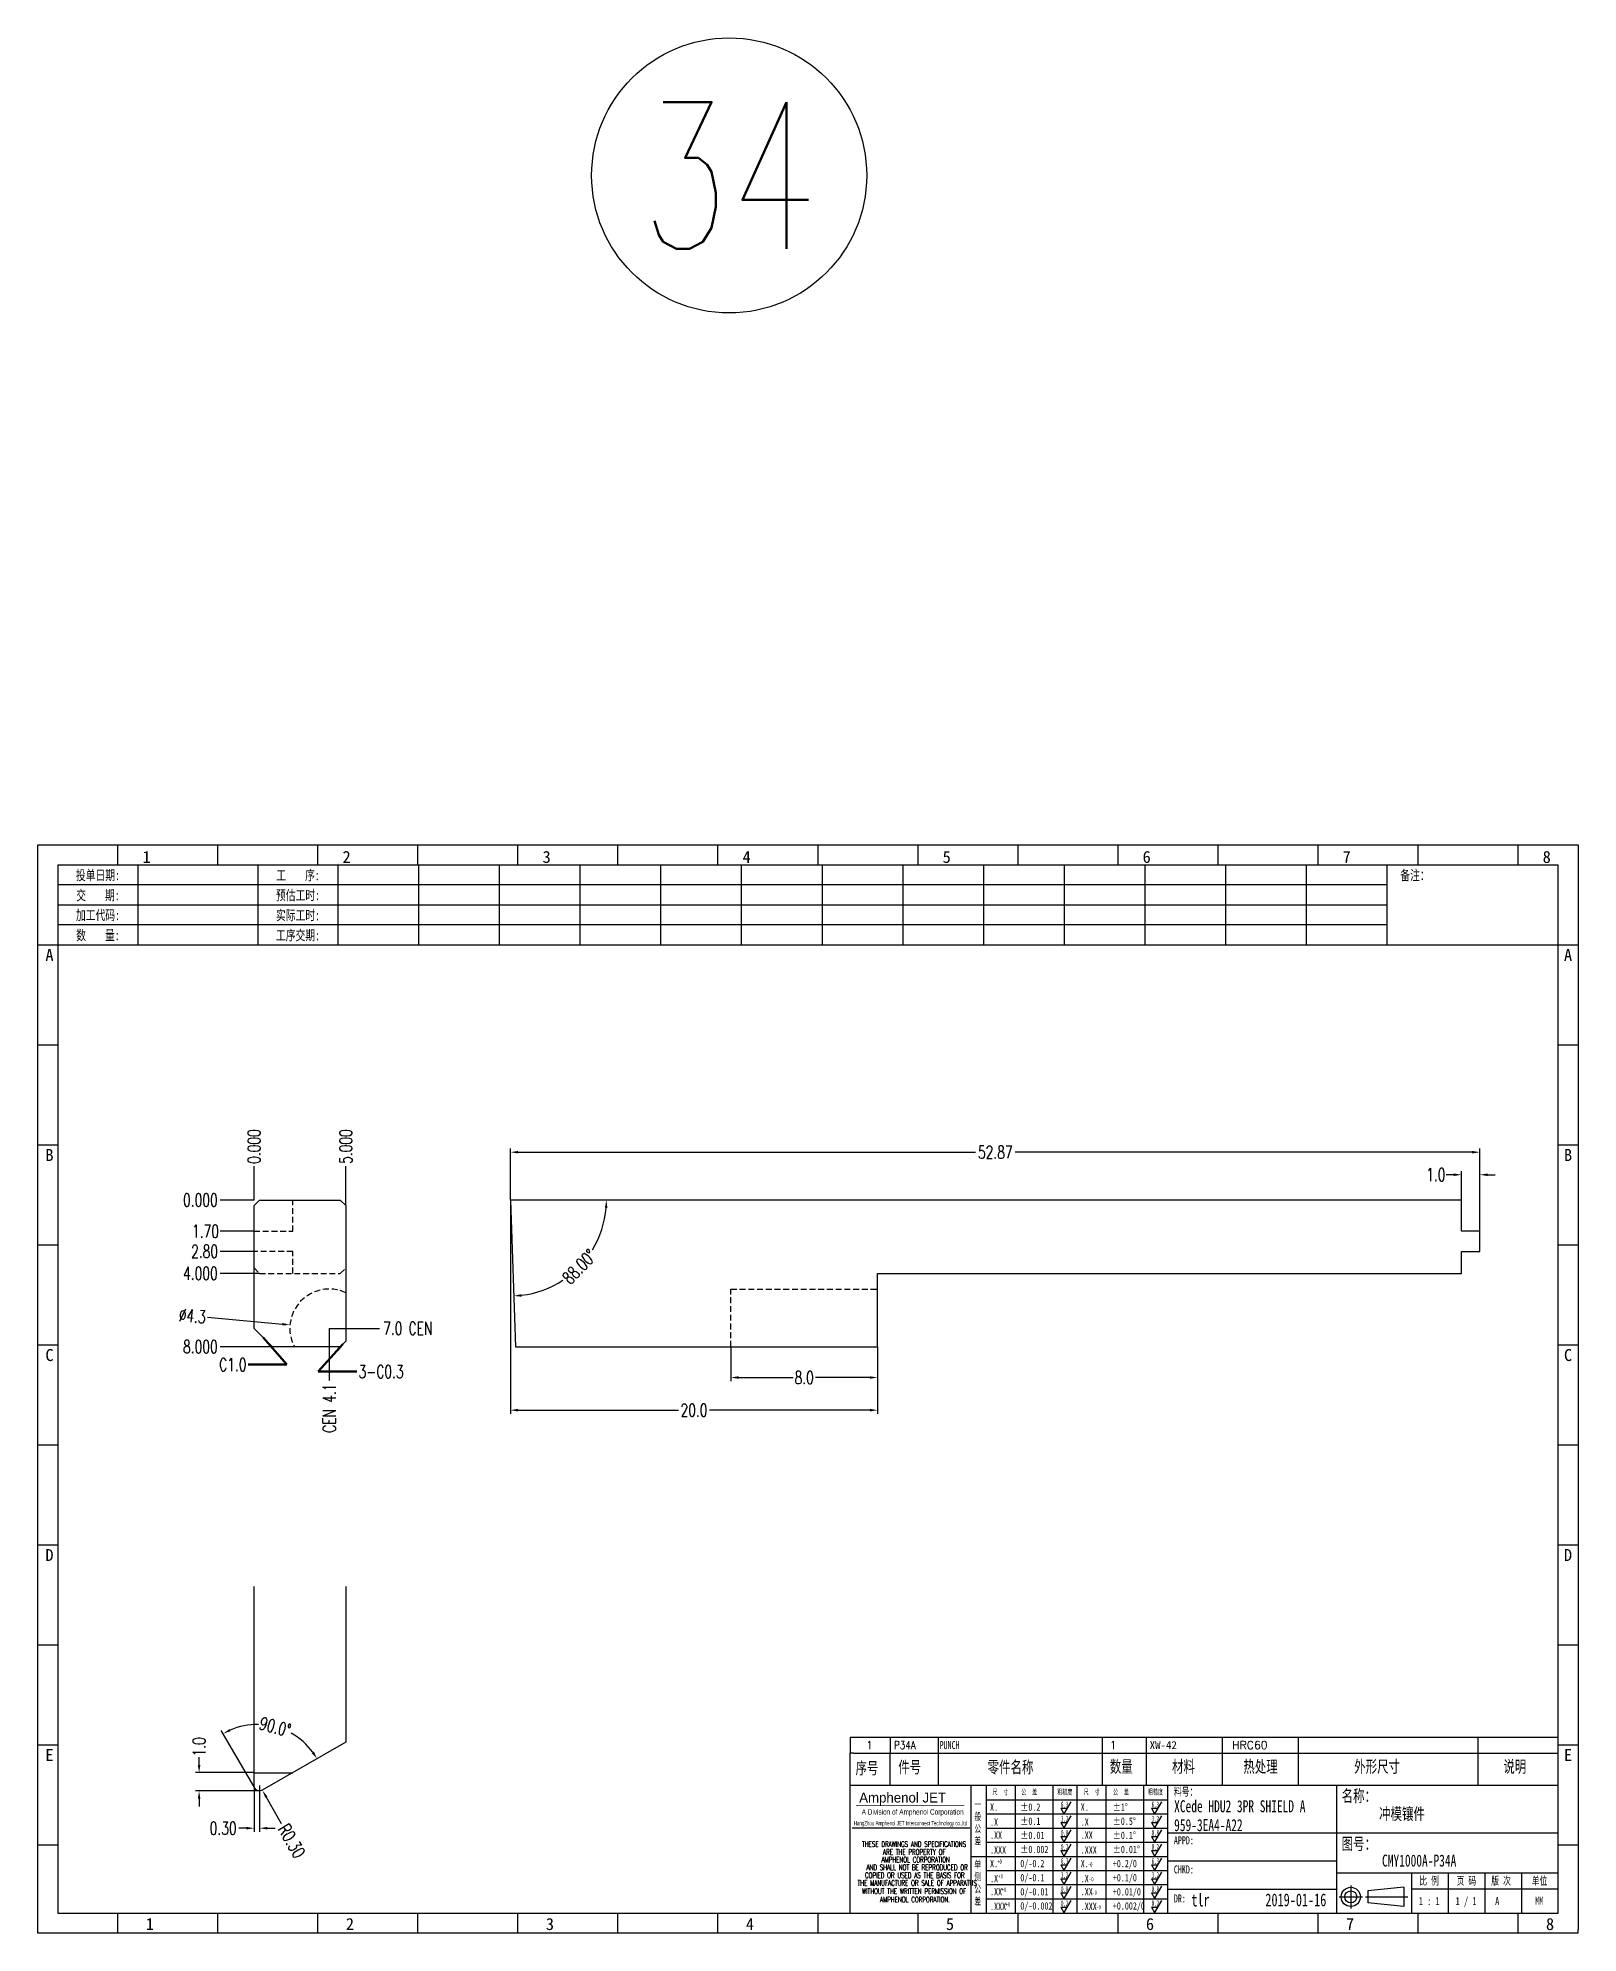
# Model space of a CAD drawing. Header units: millimetres. Extents: x -2852 to 5627, y -2271 to 1849.
# Drawn here: x -1090.8 to -1006.8, y 110.5 to 213.8 of the extents above; entities that cross this region are included whole.
import ezdxf
from ezdxf.enums import TextEntityAlignment as Align

# ---------------------------------------------------------------- set-up
doc = ezdxf.new("R2010")
doc.units = ezdxf.units.MM
doc.header["$PDSIZE"] = 3
doc.linetypes.add('DASHED2', pattern=[9.525, 6.35, -3.175])
for name, color, linetype in [('1', 7, 'Continuous'), ('11', 4, 'DASHED2'), ('41', 1, 'Continuous'), ('66', 1, 'Continuous')]:
    doc.layers.add(name, color=color, linetype=linetype)
doc.styles.add('CH', font='仿宋_GB2312_0.ttf')
doc.styles.add('jet01', font='simplex.shx', dxfattribs={"width": 0.7, "bigfont": 'hztxt.shx'})
doc.styles.add('jet02', font='simplex.shx', dxfattribs={"width": 0.7})
doc.styles.add('SIMPLEX', font='SIMPLEX')
doc.styles.get("Standard").update_dxf_attribs({"font": '仿宋_GB2312_0.ttf', "width": 0.7})
doc.styles.add('TEXTSTYLE_1', font='TRIUMB.TTF')
doc.styles.add('TEXTSTYLE_2', font='TRIUM.TTF')
doc.styles.add('tk', font='', dxfattribs={"width": 0.7})
doc.styles.add('tk 2', font='仿宋_GB2312_0.ttf', dxfattribs={"width": 0.65})
doc.styles.add('tk 4', font='simplex.shx', dxfattribs={"width": 0.65, "bigfont": 'bigfont.shx'})
doc.styles.get('tk').set_extended_font_data('NSimSun')
doc.dimstyles.new('jet02', dxfattribs={"dimtxt": 3.5, "dimasz": 2.1, "dimexe": 1, "dimexo": 0, "dimgap": 0.5, "dimtad": 0, "dimtoh": 1, "dimdec": 3, "dimzin": 9, "dimdsep": 46, "dimtxsty": 'jet02', "dimcen": 0, "dimclrt": 256, "dimazin": 2, "dimtfac": 1, "dimtdec": 3, "dimtofl": 0, "dimtmove": 0, "dimatfit": 1, "dimfxl": 0, "dimarcsym": 0})

# ---------------------------------------------------------------- blocks, each defined once
blk = doc.blocks.new('A3-N')
at = {"layer": '1', "color": 1}
for p, q in [((0, 0), (0, 296.73)), ((0, 296.73), (420, 296.73)), ((21.82, 291.27), (21.82, 296.73)), ((49.09, 291.27), (49.09, 296.73)), ((76.36, 291.27), (76.36, 296.73)), ((103.64, 291.27), (103.64, 296.73)), ((103.64, 291.27), (103.64, 296.73)), ((103.64, 291.27), (103.64, 296.73)), ((130.91, 291.27), (130.91, 296.73)), ((158.18, 291.27), (158.18, 296.73)), ((185.45, 291.27), (185.45, 296.73)), ((212.73, 291.27), (212.73, 296.73)), ((240, 291.27), (240, 296.73)), ((267.27, 291.27), (267.27, 296.73)), ((294.55, 291.27), (294.55, 296.73)), ((321.82, 291.27), (321.82, 296.73)), ((349.09, 291.27), (349.09, 296.73)), ((376.36, 291.27), (376.36, 296.73)), ((403.64, 291.27), (403.64, 296.73)), ((420, 296.73), (420, 1)), ((5.45, 269.45), (0, 269.45)), ((420, 269.45), (414.55, 269.45)), ((5.45, 242.18), (0, 242.18)), ((420, 242.18), (414.55, 242.18)), ((5.45, 214.91), (0, 214.91)), ((420, 214.91), (414.55, 214.91)), ((5.45, 187.64), (0, 187.64)), ((420, 187.64), (414.55, 187.64)), ((5.45, 160.36), (0, 160.36)), ((420, 160.36), (414.55, 160.36)), ((5.45, 133.09), (0, 133.09)), ((420, 133.09), (414.55, 133.09)), ((5.45, 105.82), (0, 105.82)), ((420, 105.82), (414.55, 105.82)), ((5.45, 78.55), (0, 78.55)), ((420, 78.55), (414.55, 78.55)), ((5.45, 51.27), (0, 51.27)), ((222.45, 49.09), (221.45, 49.09)), ((221.45, 49.09), (221.45, 40.36)), ((222.45, 49.09), (414.55, 49.09)), ((232.36, 49.09), (232.36, 40.36)), ((245.45, 49.09), (245.45, 40.36)), ((290.18, 49.09), (290.18, 40.36)), ((302.18, 49.09), (302.18, 40.36)), ((322.91, 49.09), (322.91, 40.36)), ((343.64, 49.09), (343.64, 40.36)), ((392.73, 40.36), (392.73, 49.09)), ((420, 51.27), (414.55, 51.27)), ((258.55, 40.36), (258.55, 5.44)), ((266.45, 40.36), (266.45, 5.44)), ((276.78, 40.36), (276.78, 5.45)), ((291.18, 40.36), (291.18, 5.45)), ((301.51, 40.37), (301.51, 5.46)), ((308.01, 40.36), (308.01, 5.45)), ((354.09, 40.36), (354.09, 5.45)), ((308.01, 32.39), (258.55, 32.39)), ((308.01, 28.54), (258.55, 28.54)), ((414.55, 27.27), (308.01, 27.27)), ((5.45, 24), (0, 24)), ((308.01, 24.69), (258.55, 24.69)), ((420, 24), (414.55, 24)), ((308.01, 16.99), (258.55, 16.99)), ((354.09, 19.63), (308.01, 19.63)), ((414.55, 16.36), (354.09, 16.36)), ((374.55, 16.36), (374.55, 5.45)), ((384.55, 16.36), (384.55, 5.45)), ((394.55, 16.36), (394.55, 5.45)), ((404.55, 16.36), (404.55, 5.45)), ((308.01, 13.14), (258.55, 13.14)), ((308.01, 11.99), (354.09, 11.99)), ((372.51, 12.49), (362.69, 11.5)), ((362.69, 11.5), (362.69, 8.23)), ((372.51, 12.49), (372.51, 7.25)), ((414.55, 12), (374.55, 12)), ((21.82, 0), (21.82, 5.45)), ((49.09, 0), (49.09, 5.45)), ((76.36, 0), (76.36, 5.45)), ((103.64, 0), (103.64, 5.45)), ((130.91, 0), (130.91, 5.45)), ((158.18, 0), (158.18, 5.45)), ((185.45, 0), (185.45, 5.45)), ((212.73, 0), (212.73, 5.45)), ((240, 0), (240, 5.45)), ((308.01, 9.29), (258.55, 9.29)), ((267.27, 0), (267.27, 5.45)), ((294.55, 0), (294.55, 5.45)), ((321.82, 0), (321.82, 5.45)), ((349.09, 0), (349.09, 5.45)), ((372.51, 7.25), (362.69, 8.23)), ((376.36, 0), (376.36, 5.45)), ((403.64, 0), (403.64, 5.45)), ((1, 0), (0, 0)), ((420, 0), (1, 0)), ((420, 0), (420, 1))]:
    blk.add_line(p, q, dxfattribs=at)
at = {"layer": '1'}
for p, q in [((414.55, 278.18), (414.55, 284.73)), ((221.45, 40.36), (221.45, 5.45)), ((221.45, 40.36), (414.55, 40.36)), ((221.45, 40.36), (414.55, 40.36)), ((254.41, 40.36), (254.41, 5.45)), ((308.01, 36.24), (258.55, 36.24)), ((283.28, 40.36), (283.28, 5.45)), ((222.08, 28.67), (254.12, 28.67)), ((308.01, 20.84), (254.41, 20.84))]:
    blk.add_line(p, q, dxfattribs=at)
at = {"layer": '1', "color": 1, "ltscale": 0.05}
for p, q in [((278.93, 34.04), (279.79, 32.56)), ((278.93, 34.04), (280.65, 34.04)), ((281.68, 35.84), (279.79, 32.56)), ((281.68, 31.99), (279.79, 28.71)), ((303.66, 34.05), (304.52, 32.56)), ((303.66, 34.05), (305.38, 34.05)), ((306.41, 35.84), (304.52, 32.56)), ((306.41, 31.99), (304.52, 28.71)), ((278.93, 30.19), (279.79, 28.71)), ((278.93, 30.19), (280.65, 30.19)), ((278.93, 26.34), (279.79, 24.86)), ((278.93, 26.34), (280.65, 26.34)), ((281.68, 28.14), (279.79, 24.86)), ((303.66, 30.2), (305.38, 30.2)), ((303.66, 30.2), (304.52, 28.71)), ((303.66, 26.35), (304.52, 24.86)), ((303.66, 26.35), (305.38, 26.35)), ((306.41, 28.14), (304.52, 24.86)), ((278.93, 22.49), (280.65, 22.49)), ((278.93, 22.49), (279.79, 21.01)), ((281.68, 24.29), (279.79, 21.01)), ((303.66, 22.5), (305.38, 22.5)), ((303.66, 22.5), (304.52, 21.01)), ((306.41, 24.29), (304.52, 21.01)), ((278.93, 18.66), (279.79, 17.17)), ((278.93, 18.66), (280.65, 18.66)), ((281.68, 20.45), (279.79, 17.17)), ((281.68, 16.6), (279.79, 13.32)), ((303.66, 18.66), (304.52, 17.18)), ((303.66, 18.66), (305.38, 18.66)), ((306.41, 20.46), (304.52, 17.18)), ((306.41, 16.61), (304.52, 13.33)), ((278.93, 14.81), (280.65, 14.81)), ((278.93, 14.81), (279.79, 13.32)), ((278.93, 10.96), (279.79, 9.47)), ((278.93, 10.96), (280.65, 10.96)), ((281.68, 12.75), (279.79, 9.47)), ((303.66, 14.81), (305.38, 14.81)), ((303.66, 14.81), (304.52, 13.33)), ((303.66, 10.96), (304.52, 9.48)), ((303.66, 10.96), (305.38, 10.96)), ((306.41, 12.76), (304.52, 9.48)), ((278.93, 7.11), (279.79, 5.62)), ((278.93, 7.11), (280.65, 7.11)), ((281.68, 8.9), (279.79, 5.62)), ((303.66, 7.11), (305.38, 7.11)), ((303.66, 7.11), (304.52, 5.63)), ((306.41, 8.91), (304.52, 5.63))]:
    blk.add_line(p, q, dxfattribs=at)
at = {"layer": '1', "color": 1, "ltscale": 0.1}
for p, q in [((358.01, 13.02), (358.01, 6.71)), ((354.86, 9.87), (361.17, 9.87)), ((362.03, 9.87), (373.54, 9.87))]:
    blk.add_line(p, q, dxfattribs=at)
at = {"layer": '1'}
blk.add_lwpolyline([(221.45, 5.45), (414.55, 5.45), (414.55, 291.27), (5.45, 291.27), (5.45, 5.45), (414.55, 5.45)], dxfattribs=at)
at = {"layer": '1', "color": 7, "linetype": 'Continuous', "const_width": 0.123}
blk.add_lwpolyline([(223.11, 34.74), (252.6, 34.76)], dxfattribs=at)
at = {"layer": '1', "color": 1}
for radius in [2.62, 1.64]:
    blk.add_circle((358.01, 9.87), radius, dxfattribs=at)
at = {"layer": '41'}
for p, q in [((27.27, 291.27), (27.27, 269.45)), ((60, 291.27), (60, 269.45)), ((81.82, 291.27), (81.82, 269.45)), ((103.82, 291.27), (103.82, 269.45)), ((125.82, 291.27), (125.82, 269.45)), ((147.82, 291.27), (147.82, 269.45)), ((169.82, 291.27), (169.82, 269.45)), ((191.82, 291.27), (191.82, 269.45)), ((213.82, 291.27), (213.82, 269.45)), ((235.82, 291.27), (235.82, 269.45)), ((257.82, 291.27), (257.82, 269.45)), ((279.82, 291.27), (279.82, 269.45)), ((301.82, 291.27), (301.82, 269.45)), ((323.82, 291.27), (323.82, 269.45)), ((345.82, 291.27), (345.82, 269.45)), ((367.82, 291.27), (367.82, 269.45)), ((367.82, 285.82), (5.45, 285.82)), ((367.82, 280.36), (5.45, 280.36)), ((367.82, 274.91), (5.45, 274.91)), ((414.55, 269.45), (5.45, 269.45))]:
    blk.add_line(p, q, dxfattribs=at)
at = {"layer": '1', "color": 1}
for s, p in [('1', (29.64, 295.11)), ('2', (84.18, 295.11)), ('3', (138.73, 295.11)), ('4', (193.27, 295.11)), ('5', (247.82, 295.11)), ('6', (302.36, 295.11)), ('7', (356.91, 295.11)), ('8', (411.45, 295.11)), ('1', (30.53, 4.11)), ('2', (85.08, 4.11)), ('3', (139.62, 4.11)), ('4', (194.17, 4.11)), ('5', (248.72, 4.11)), ('6', (303.26, 4.11)), ('7', (357.81, 4.11)), ('8', (412.35, 4.11))]:
    blk.add_text(s, height=3.27, dxfattribs=at).set_placement(p, align=Align.TOP_CENTER)
at = {"layer": '1', "style": 'tk', "width": 0.7}
for s, p in [('投单日期:', (16.36, 288.55)), ('工    序:', (70.91, 288.55)), ('备注：', (375.51, 288.55)), ('交    期:', (16.36, 283.09)), ('预估工时:', (70.91, 283.09)), ('加工代码:', (16.36, 277.64)), ('实际工时:', (70.91, 277.64)), ('工序交期:', (70.91, 272.18)), ('数    量:', (16.36, 272.18))]:
    blk.add_text(s, height=2.727, dxfattribs=at).set_placement(p, align=Align.MIDDLE)
at = {"layer": '1', "color": 1}
for s, p in [('A', (2.04, 268.36)), ('B', (2.04, 213.82)), ('C', (2.04, 159.27)), ('D', (2.04, 104.73)), ('E', (2.04, 50.18))]:
    blk.add_text(s, height=3.27, dxfattribs=at).set_placement(p, align=Align.TOP_LEFT)
for s, p in [('A', (418.37, 268.36)), ('B', (418.37, 213.82)), ('C', (418.37, 159.27)), ('D', (418.37, 104.73)), ('E', (418.37, 50.18))]:
    blk.add_text(s, height=3.27, dxfattribs=at).set_placement(p, align=Align.TOP_RIGHT)
at = {"layer": '1', "color": 1, "style": 'tk 2', "width": 0.7}
for s, height, p in [('序号', 3.273, (222.96, 43.34)), ('件号', 3.273, (234.62, 43.61)), ('零件名称', 3.273, (258.97, 43.61)), ('数量', 3.273, (292.3, 43.78)), ('材料', 3.273, (309.27, 43.78)), ('热处理', 3.273, (328.71, 43.78)), ('外形尺寸', 3.273, (358.94, 43.78)), ('说明', 3.273, (399.61, 43.78)), ('料号：', 2.182, (309.77, 37.46)), ('名称：', 3.273, (355.52, 35.79)), ('图号：', 3.273, (355.52, 22.7)), ('比 例', 2.182, (376.69, 13.18)), ('页 码', 2.182, (386.85, 13.18)), ('版 次', 2.182, (396.31, 13.18)), ('单位', 2.182, (407.35, 13.18))]:
    blk.add_text(s, height=height, dxfattribs=at).set_placement(p)
at = {"layer": '1', "color": 7, "linetype": 'Continuous', "style": 'TEXTSTYLE_1'}
blk.add_text('Amphenol JET', height=2.7, dxfattribs=at).set_placement((223.96, 35.61))
at = {"layer": '1', "color": 7, "linetype": 'Continuous'}
for s, height, style, width, p in [('A Division of Amphenol Corporation', 1.5, 'TEXTSTYLE_2', 0.7, (224.64, 32.29)), ('HangZhou Amphenol JET Interconnect Technology co.,ltd ', 1.2, 'TEXTSTYLE_2', 0.6, (222.47, 29.36)), ('THESE DRAWINGS AND SPECIFICATIONS', 1.5, 'tk 4', 0.6, (224.73, 23.52)), ('AMPHENOL CORPORATION', 1.5, 'tk 4', 0.6, (230.04, 19.27)), ('ARE THE PROPERTY OF', 1.5, 'tk 4', 0.6, (230.45, 21.35)), ('COPIED OR USED AS THE BASIS FOR', 1.5, 'tk 4', 0.6, (225.54, 15.02)), ('AND SHALL NOT BE REPRODUCED OR', 1.5, 'tk 4', 0.6, (225.95, 17.17)), ('THE MANUFACTURE OR SALE OF APPARATUS', 1.5, 'tk 4', 0.6, (223.5, 12.92)), ('WITHOUT THE WRITTEN PERMISSION OF', 1.5, 'tk 4', 0.6, (224.73, 10.67)), ('AMPHENOL CORPORATION.', 1.5, 'tk 4', 0.6, (229.63, 8.4))]:
    blk.add_text(s, height=height, dxfattribs=dict(at, style=style, width=width)).set_placement(p)
at = {"layer": '1', "color": 1, "style": 'tk 2', "width": 0.7}
for s, p in [('X.', (259.64, 34.37)), ('.X', (259.64, 30.28)), ('%%P0.2', (267.9, 34.37)), ('%%P0.1', (267.9, 30.52)), ('X.', (284.37, 34.37)), ('.X', (284.37, 30.28)), ('%%P1%%D', (293.12, 34.37)), ('%%P0.5%%D', (293.12, 30.52)), ('.XX', (259.64, 26.71)), ('%%P0.01', (267.9, 26.67)), ('.XX', (284.37, 26.71)), ('%%P0.1%%D', (293.12, 26.67)), ('.XXX', (259.64, 22.68)), ('%%P0.002', (267.9, 22.82)), ('.XXX', (284.37, 22.68)), ('%%P0.01%%D', (293.12, 22.82)), ('X.', (259.64, 18.97)), ('.X', (259.64, 14.88)), ('0/-0.2', (267.9, 18.97)), ('0/-0.1', (267.9, 15.12)), ('X.', (284.37, 18.97)), ('.X', (284.37, 14.88)), ('+0.2/0', (293.12, 18.97)), ('+0.1/0', (293.12, 15.12)), ('.XX', (259.64, 11.31)), ('0/-0.01', (267.9, 11.27)), ('.XX', (284.37, 11.31)), ('+0.01/0', (293.12, 11.27)), ('.XXX', (259.64, 7.28)), ('0/-0.002', (267.9, 7.42)), ('.XXX', (284.37, 7.28)), ('+0.002/0', (293.12, 7.42))]:
    blk.add_text(s, height=2, dxfattribs=at).set_placement(p, align=Align.MIDDLE_LEFT)
at = {"layer": '1', "color": 1, "ltscale": 0.05, "style": 'tk 2', "width": 0.5}
for s, p in [('3.2', (279.01, 30.41)), ('6.3', (279.01, 34.26)), ('3.2', (303.74, 30.42)), ('6.3', (303.74, 34.27)), ('0.8', (279.01, 26.56)), ('0.8', (303.74, 26.57)), ('0.2', (279.01, 22.71)), ('0.2', (303.74, 22.72)), ('3.2', (279.01, 15.02)), ('6.3', (279.01, 18.87)), ('3.2', (303.74, 15.03)), ('6.3', (303.74, 18.88)), ('0.8', (279.01, 11.17)), ('0.8', (303.74, 11.18)), ('0.2', (279.01, 7.32)), ('0.2', (303.74, 7.33))]:
    blk.add_text(s, height=1.6, dxfattribs=at).set_placement(p)
at = {"layer": '1', "style": 'tk 2', "width": 0.7}
for s, p in [('APPD:', (309.77, 24.21)), ('CHKD:', (309.77, 16.27)), ('DR:', (309.77, 8.35))]:
    blk.add_text(s, height=2.182, dxfattribs=at).set_placement(p)
at = {"layer": '1', "color": 7, "style": 'tk 2', "width": 0.7}
blk.add_text('MM', height=2.182, dxfattribs=at).set_placement((408.31, 7.75))
at = {"layer": '1', "color": 1, "ltscale": 0.05, "char_height": 1.5, "width": 6.3627, "attachment_point": 1, "style": 'tk 2'}
for s, insert in [('尺  寸', (260.31, 39.25)), ('公  差', (268.17, 39.25)), ('粗糙度', (277.98, 39.25)), ('尺  寸', (285.2, 39.25)), ('公  差', (293.18, 39.25)), ('粗糙度', (302.71, 39.26))]:
    blk.add_mtext(s, dxfattribs=dict(at, insert=insert))
at = {"layer": '1', "ltscale": 0.05, "char_height": 2, "width": 2.5195, "attachment_point": 1, "style": 'tk 2'}
for s, insert in [('一般公差', (255.39, 36.11)), ('单侧公差', (255.39, 19.71))]:
    blk.add_mtext(s, dxfattribs=dict(at, insert=insert))
at = {"layer": '1', "color": 1, "ltscale": 0.05, "char_height": 1.2, "width": 5.1396, "attachment_point": 1, "line_spacing_factor": 0.8, "style": 'tk 2'}
for s, insert in [('+0', (261.58, 20.13)), ('+0', (261.88, 16.09)), ('-0', (286.31, 19.33)), ('+0', (262.79, 12.45)), ('-0', (286.61, 15.29)), ('-0', (287.51, 11.65)), ('+0', (263.87, 8.44)), ('-0', (288.59, 7.64))]:
    blk.add_mtext(s, dxfattribs=dict(at, insert=insert))
at = {"layer": '1', "style": 'tk 2', "width": 0.7}
for tag, p in [('PATR-NO1', (309.84, 32.96)), ('PATR-NO2', (309.84, 27.81)), ('TITLE', (365.74, 30.9)), ('DWG-NO:', (366.54, 18.14))]:
    blk.add_attdef(tag, p, '', height=3.27, dxfattribs=at)
at = {"layer": '1', "color": 1, "style": 'tk 2', "width": 0.7}
for tag, p in [('DRAW', (314.55, 7.27)), ('DATE', (334.72, 7.32))]:
    blk.add_attdef(tag, p, '', height=3.49, dxfattribs=at)
at = {"layer": '1', "style": 'tk 2', "width": 0.7}
for tag, p in [('SCALE', (376.55, 8.73)), ('SHEET', (386.6, 8.72)), ('REV', (397.38, 8.73))]:
    blk.add_attdef(tag, text='', height=2.18, dxfattribs=at).set_placement(p, align=Align.MIDDLE_LEFT)
blk = doc.blocks.new('FB3')
at = {"layer": '1', "color": 1}
for p, q in [((0, 4.36), (193.09, 4.36)), ((0, 4.36), (0, 0)), ((10.91, 4.36), (10.91, 0)), ((24, 4.36), (24, 0)), ((68.73, 4.36), (68.73, 0)), ((80.73, 4.36), (80.73, 0)), ((101.45, 4.36), (101.45, 0)), ((122.18, 4.36), (122.18, 0)), ((171.27, 0), (171.27, 4.36))]:
    blk.add_line(p, q, dxfattribs=at)
at = {"layer": '1'}
for tag, style, p in [('ITEM', 'SIMPLEX', (4.36, 2.18)), ('PARTNO', 'SIMPLEX', (12, 2.18)), ('QTY', 'SIMPLEX', (74.18, 2.18)), ('MATL', 'CH', (81.72, 2.18)), ('FINISH', 'SIMPLEX', (104.17, 2.18)), ('SPEC', 'SIMPLEX', (130.91, 2.18)), ('REMARK', 'SIMPLEX', (174.06, 2.18))]:
    blk.add_attdef(tag, text='', height=2.18, dxfattribs=dict(at, style=style)).set_placement(p, align=Align.MIDDLE_LEFT)
at = {"layer": '1', "style": 'tk', "width": 0.7}
blk.add_attdef('DIE', text='', height=2.18, dxfattribs=at).set_placement((24.43, 2.18), align=Align.MIDDLE_LEFT)
blk = doc.blocks.new('*D2064')
at = {"layer": '41', "ltscale": 0.05}
blk.add_line((-163.84, -2301.98), (-165.69, -2301.98), dxfattribs=at)
at = {"layer": 'Defpoints', "color": 0, "ltscale": 0.05}
for p in [(-165.69, -2301.98), (-163.84, -2301.98), (-163.84, -2301.98)]:
    blk.add_point(p, dxfattribs=at)
at = {"layer": '41', "ltscale": 0.05, "insert": (-166.77, -2301.98), "char_height": 0.7, "attachment_point": 5, "style": 'jet02'}
blk.add_mtext('0.000', dxfattribs=at)
blk = doc.blocks.new('*D2065')
at = {"layer": '41', "ltscale": 0.05}
blk.add_line((-162.84, -2309.98), (-165.69, -2309.98), dxfattribs=at)
at = {"layer": 'Defpoints', "color": 0, "ltscale": 0.05}
for p in [(-163.84, -2301.98), (-165.69, -2309.98), (-162.84, -2309.98)]:
    blk.add_point(p, dxfattribs=at)
at = {"layer": '41', "ltscale": 0.05, "insert": (-166.77, -2309.98), "char_height": 0.7, "attachment_point": 5, "style": 'jet02'}
blk.add_mtext('8.000', dxfattribs=at)
blk = doc.blocks.new('*D2066')
at = {"layer": '41', "ltscale": 0.05}
blk.add_line((-163.54, -2305.98), (-165.69, -2305.98), dxfattribs=at)
at = {"layer": 'Defpoints', "color": 0, "ltscale": 0.05}
for p in [(-163.84, -2301.98), (-165.69, -2305.98), (-163.54, -2305.98)]:
    blk.add_point(p, dxfattribs=at)
at = {"layer": '41', "ltscale": 0.05, "insert": (-166.77, -2305.98), "char_height": 0.7, "attachment_point": 5, "style": 'jet02'}
blk.add_mtext('4.000', dxfattribs=at)
blk = doc.blocks.new('*D2067')
at = {"layer": '41', "ltscale": 0.05}
blk.add_line((-163.84, -2304.78), (-165.69, -2304.78), dxfattribs=at)
at = {"layer": 'Defpoints', "color": 0, "ltscale": 0.05}
for p in [(-163.84, -2301.98), (-165.69, -2304.78), (-163.84, -2304.78)]:
    blk.add_point(p, dxfattribs=at)
at = {"layer": '41', "ltscale": 0.05, "insert": (-166.54, -2304.78), "char_height": 0.7, "attachment_point": 5, "style": 'jet02'}
blk.add_mtext('2.80', dxfattribs=at)
blk = doc.blocks.new('*D2068')
at = {"layer": '41', "ltscale": 0.05}
blk.add_line((-163.84, -2303.68), (-165.69, -2303.68), dxfattribs=at)
at = {"layer": 'Defpoints', "color": 0, "ltscale": 0.05}
for p in [(-163.84, -2301.98), (-165.69, -2303.68), (-163.84, -2303.68)]:
    blk.add_point(p, dxfattribs=at)
at = {"layer": '41', "ltscale": 0.05, "insert": (-166.49, -2303.68), "char_height": 0.7, "attachment_point": 5, "style": 'jet02'}
blk.add_mtext('1.70', dxfattribs=at)
blk = doc.blocks.new('*D2069')
at = {"layer": '41', "ltscale": 0.05}
blk.add_line((-159.74, -2308.98), (-157, -2308.98), dxfattribs=at)
at = {"layer": 'Defpoints', "color": 0, "ltscale": 0.05}
for p in [(-163.84, -2301.98), (-159.74, -2308.98), (-157, -2308.98)]:
    blk.add_point(p, dxfattribs=at)
at = {"layer": '41', "ltscale": 0.05, "insert": (-155.46, -2308.98), "char_height": 0.7, "attachment_point": 5, "style": 'jet02'}
blk.add_mtext('7.0{\\C1; CEN }', dxfattribs=at)
blk = doc.blocks.new('*D2070')
at = {"layer": '41', "ltscale": 0.05}
blk.add_line((-163.84, -2301.98), (-163.84, -2300.14), dxfattribs=at)
at = {"layer": 'Defpoints', "color": 0, "ltscale": 0.05}
for p in [(-163.84, -2300.14), (-163.84, -2301.98), (-163.84, -2301.98)]:
    blk.add_point(p, dxfattribs=at)
at = {"layer": '41', "ltscale": 0.05, "insert": (-163.84, -2299.06), "char_height": 0.7, "attachment_point": 5, "rotation": 90, "style": 'jet02'}
blk.add_mtext('0.000', dxfattribs=at)
blk = doc.blocks.new('*D2071')
at = {"layer": '41', "ltscale": 0.05}
blk.add_line((-158.84, -2302.28), (-158.84, -2300.14), dxfattribs=at)
at = {"layer": 'Defpoints', "color": 0, "ltscale": 0.05}
for p in [(-158.84, -2300.14), (-163.84, -2301.98), (-158.84, -2302.28)]:
    blk.add_point(p, dxfattribs=at)
at = {"layer": '41', "ltscale": 0.05, "insert": (-158.84, -2299.06), "char_height": 0.7, "attachment_point": 5, "rotation": 90, "style": 'jet02'}
blk.add_mtext('5.000', dxfattribs=at)
blk = doc.blocks.new('*D2072')
at = {"layer": '41', "ltscale": 0.05}
blk.add_line((-159.74, -2308.98), (-159.74, -2311.83), dxfattribs=at)
at = {"layer": 'Defpoints', "color": 0, "ltscale": 0.05}
for p in [(-163.84, -2301.98), (-159.74, -2308.98), (-159.74, -2311.83)]:
    blk.add_point(p, dxfattribs=at)
at = {"layer": '41', "ltscale": 0.05, "insert": (-159.74, -2313.5), "char_height": 0.7, "attachment_point": 5, "rotation": 90, "style": 'jet02'}
blk.add_mtext('{\\C1; CEN }4.1', dxfattribs=at)
blk = doc.blocks.new('*D2073')
at = {"layer": '41', "ltscale": 0.05}
blk.add_line((-166.38, -2308.37), (-162.3, -2308.75), dxfattribs=at)
blk.add_solid([(-162.3, -2308.68), (-162.31, -2308.82), (-161.89, -2308.79)], dxfattribs=at)
at = {"layer": 'Defpoints', "color": 0, "ltscale": 0.05}
for p in [(-161.89, -2308.79), (-157.6, -2309.18)]:
    blk.add_point(p, dxfattribs=at)
at = {"layer": '41', "ltscale": 0.05, "insert": (-167.21, -2308.3), "char_height": 0.7, "attachment_point": 5, "rotation": 354.7515, "style": 'jet02'}
blk.add_mtext('∅4.3', dxfattribs=at)
blk = doc.blocks.new('*D2074')
at = {"layer": '41', "ltscale": 0.05}
for p, q in [((-149.86, -2301.98), (-149.86, -2313.64)), ((-129.84, -2309.98), (-129.84, -2313.64)), ((-149.44, -2313.44), (-140.69, -2313.44)), ((-130.26, -2313.44), (-139, -2313.44))]:
    blk.add_line(p, q, dxfattribs=at)
for points in [[(-149.44, -2313.37), (-149.44, -2313.51), (-149.86, -2313.44)], [(-130.26, -2313.37), (-130.26, -2313.51), (-129.84, -2313.44)]]:
    blk.add_solid(points, dxfattribs=at)
at = {"layer": 'Defpoints', "color": 0, "ltscale": 0.05}
for p in [(-149.86, -2301.98), (-129.84, -2309.98), (-129.84, -2313.44)]:
    blk.add_point(p, dxfattribs=at)
at = {"layer": '41', "ltscale": 0.05, "insert": (-139.85, -2313.44), "char_height": 0.7, "attachment_point": 5, "style": 'jet02'}
blk.add_mtext('20.0', dxfattribs=at)
blk = doc.blocks.new('*D2075')
at = {"layer": '41', "ltscale": 0.05}
for p, q in [((-137.84, -2309.98), (-137.84, -2311.86)), ((-129.84, -2309.98), (-129.84, -2311.86)), ((-137.42, -2311.66), (-134.45, -2311.66)), ((-130.26, -2311.66), (-133.22, -2311.66))]:
    blk.add_line(p, q, dxfattribs=at)
for points in [[(-137.42, -2311.59), (-137.42, -2311.73), (-137.84, -2311.66)], [(-130.26, -2311.59), (-130.26, -2311.73), (-129.84, -2311.66)]]:
    blk.add_solid(points, dxfattribs=at)
at = {"layer": 'Defpoints', "color": 0, "ltscale": 0.05}
for p in [(-137.84, -2309.98), (-129.84, -2309.98), (-129.84, -2311.66)]:
    blk.add_point(p, dxfattribs=at)
at = {"layer": '41', "ltscale": 0.05, "insert": (-133.84, -2311.66), "char_height": 0.7, "attachment_point": 5, "style": 'jet02'}
blk.add_mtext('8.0', dxfattribs=at)
blk = doc.blocks.new('*D2076')
at = {"layer": '41', "ltscale": 0.05}
for p, q in [((-149.86, -2301.98), (-149.86, -2299.17)), ((-149.44, -2299.37), (-124.5, -2299.37)), ((-97.41, -2299.37), (-122.34, -2299.37)), ((-96.99, -2303.68), (-96.99, -2299.17))]:
    blk.add_line(p, q, dxfattribs=at)
for points in [[(-149.44, -2299.3), (-149.44, -2299.44), (-149.86, -2299.37)], [(-97.41, -2299.3), (-97.41, -2299.44), (-96.99, -2299.37)]]:
    blk.add_solid(points, dxfattribs=at)
at = {"layer": 'Defpoints', "color": 0, "ltscale": 0.05}
for p in [(-96.99, -2299.37), (-149.86, -2301.98), (-96.99, -2303.68)]:
    blk.add_point(p, dxfattribs=at)
at = {"layer": '41', "ltscale": 0.05, "insert": (-123.42, -2299.37), "char_height": 0.7, "attachment_point": 5, "style": 'jet02'}
blk.add_mtext('52.87', dxfattribs=at)
blk = doc.blocks.new('*D2077')
at = {"layer": '41', "ltscale": 0.05}
for p, q in [((-98.41, -2300.6), (-98.83, -2300.6)), ((-97.99, -2301.98), (-97.99, -2300.4)), ((-96.99, -2303.68), (-96.99, -2300.4)), ((-96.57, -2300.6), (-96.15, -2300.6))]:
    blk.add_line(p, q, dxfattribs=at)
for points in [[(-98.41, -2300.53), (-98.41, -2300.67), (-97.99, -2300.6)], [(-96.57, -2300.53), (-96.57, -2300.67), (-96.99, -2300.6)]]:
    blk.add_solid(points, dxfattribs=at)
at = {"layer": 'Defpoints', "color": 0, "ltscale": 0.05}
for p in [(-97.99, -2300.6), (-97.99, -2301.98), (-96.99, -2303.68)]:
    blk.add_point(p, dxfattribs=at)
at = {"layer": '41', "ltscale": 0.05, "insert": (-99.39, -2300.6), "char_height": 0.7, "attachment_point": 5, "style": 'jet02'}
blk.add_mtext('1.0', dxfattribs=at)
blk = doc.blocks.new('*D2078')
at = {"layer": '41', "ltscale": 0.05}
for start, end in [(328.8317, 355.3981), (276.6019, 303.1683)]:
    blk.add_arc((-149.86, -2301.98), 5.23, start, end, dxfattribs=at)
for points in [[(-144.71, -2302.4), (-144.57, -2302.41), (-144.63, -2301.98)], [(-149.25, -2307.25), (-149.26, -2307.11), (-149.68, -2307.21)]]:
    blk.add_solid(points, dxfattribs=at)
at = {"layer": 'Defpoints', "color": 0, "ltscale": 0.05}
for p in [(-149.86, -2301.98), (-149.86, -2301.98), (-97.99, -2301.98), (-147.14, -2306.45), (-149.58, -2309.98)]:
    blk.add_point(p, dxfattribs=at)
at = {"layer": '41', "ltscale": 0.05, "insert": (-146.1, -2305.62), "char_height": 0.7, "attachment_point": 5, "rotation": 46, "style": 'jet02'}
blk.add_mtext('88.00°', dxfattribs=at)
blk = doc.blocks.new('*D2079')
at = {"layer": '41', "ltscale": 0.05}
for p, q in [((-166.84, -2332.79), (-166.84, -2332.37)), ((-163.84, -2333.21), (-167.04, -2333.21)), ((-163.54, -2334.21), (-167.04, -2334.21)), ((-166.84, -2334.63), (-166.84, -2335.05))]:
    blk.add_line(p, q, dxfattribs=at)
for points in [[(-166.91, -2332.79), (-166.77, -2332.79), (-166.84, -2333.21)], [(-166.91, -2334.63), (-166.77, -2334.63), (-166.84, -2334.21)]]:
    blk.add_solid(points, dxfattribs=at)
at = {"layer": 'Defpoints', "color": 0, "ltscale": 0.05}
for p in [(-166.84, -2333.21), (-163.84, -2333.21), (-163.54, -2334.21)]:
    blk.add_point(p, dxfattribs=at)
at = {"layer": '41', "ltscale": 0.05, "insert": (-166.84, -2331.8), "char_height": 0.7, "attachment_point": 5, "rotation": 90, "style": 'jet02'}
blk.add_mtext('1.0', dxfattribs=at)
blk = doc.blocks.new('*D2080')
at = {"layer": '41', "ltscale": 0.05}
for p, q in [((-163.54, -2333.91), (-163.54, -2336.44)), ((-163.84, -2333.99), (-163.84, -2336.44)), ((-164.26, -2336.24), (-164.68, -2336.24)), ((-163.12, -2336.24), (-162.7, -2336.24))]:
    blk.add_line(p, q, dxfattribs=at)
for points in [[(-164.26, -2336.17), (-164.26, -2336.31), (-163.84, -2336.24)], [(-163.12, -2336.17), (-163.12, -2336.31), (-163.54, -2336.24)]]:
    blk.add_solid(points, dxfattribs=at)
at = {"layer": 'Defpoints', "color": 0, "ltscale": 0.05}
for p in [(-163.54, -2333.91), (-163.84, -2333.99), (-163.84, -2336.24)]:
    blk.add_point(p, dxfattribs=at)
at = {"layer": '41', "ltscale": 0.05, "insert": (-165.53, -2336.24), "char_height": 0.7, "attachment_point": 5, "style": 'jet02'}
blk.add_mtext('0.30', dxfattribs=at)
blk = doc.blocks.new('*D2081')
at = {"layer": '41', "ltscale": 0.05}
blk.add_line((-162.34, -2336), (-163.18, -2334.53), dxfattribs=at)
blk.add_solid([(-163.12, -2334.5), (-163.24, -2334.57), (-163.39, -2334.17)], dxfattribs=at)
at = {"layer": 'Defpoints', "color": 0, "ltscale": 0.05}
for p in [(-163.54, -2333.91), (-163.39, -2334.17)]:
    blk.add_point(p, dxfattribs=at)
at = {"layer": '41', "ltscale": 0.05, "insert": (-161.79, -2336.94), "char_height": 0.7, "attachment_point": 5, "rotation": 300, "style": 'jet02'}
blk.add_mtext('R0.30', dxfattribs=at)
blk = doc.blocks.new('*D2082')
at = {"layer": '41', "ltscale": 0.05}
blk.add_line((-163.84, -2333.99), (-165.63, -2330.91), dxfattribs=at)
for start, end in [(89.3604, 113.5675), (36.4325, 60.6396)]:
    blk.add_arc((-163.65, -2334.32), 3.74, start, end, dxfattribs=at)
for points in [[(-165.12, -2330.95), (-165.18, -2330.83), (-165.53, -2331.08)], [(-160.58, -2332.06), (-160.7, -2332.14), (-160.41, -2332.45)]]:
    blk.add_solid(points, dxfattribs=at)
at = {"layer": 'Defpoints', "color": 0, "ltscale": 0.05}
for p in [(-161.78, -2331.08), (-158.84, -2331.54), (-163.84, -2333.99), (-163.8, -2334.06), (-163.39, -2334.17)]:
    blk.add_point(p, dxfattribs=at)
at = {"layer": '41', "ltscale": 0.05, "insert": (-162.69, -2330.71), "char_height": 0.7, "attachment_point": 5, "rotation": 345, "style": 'jet02'}
blk.add_mtext('90.0°', dxfattribs=at)

msp = doc.modelspace()

# ---------------------------------------------------------------- linework, layer by layer
at = {"layer": '1', "ltscale": 0.05}
msp.add_line((-1079.0518, 119.2187), (-1076.9394, 119.2187), dxfattribs=at)
for points in [[(-1074.0518, 142.7457), (-1074.3518, 142.4457), (-1078.0518, 142.4457), (-1079.0518, 143.4457), (-1079.0518, 150.1457), (-1078.7518, 150.4457), (-1074.3518, 150.4457), (-1074.0518, 150.1457)], [(-1013.1936, 147.6457), (-1012.1936, 147.6457), (-1012.1936, 148.7457), (-1013.1936, 148.7457), (-1013.1936, 150.4457), (-1065.0663, 150.4457), (-1064.787, 142.4457), (-1045.0436, 142.4457), (-1045.0436, 146.4457), (-1013.1936, 146.4457)]]:
    msp.add_lwpolyline(points, close=True, dxfattribs=at)
msp.add_lwpolyline([(-1074.0518, 129.3779), (-1074.0518, 120.8858), (-1078.6018, 118.2589, -0.41421356), (-1079.0117, 118.3687), (-1079.0518, 118.4383), (-1079.0518, 129.3779)], format="xyb", dxfattribs=at)
at = {"layer": '11', "ltscale": 0.05}
for p, q in [((-1076.9394, 148.7457), (-1076.9394, 150.4457)), ((-1079.0518, 148.7457), (-1076.9394, 148.7457)), ((-1076.9394, 147.6457), (-1079.0518, 147.6457)), ((-1076.9394, 146.4457), (-1076.9394, 147.6457)), ((-1053.0436, 145.5957), (-1045.0436, 145.5957)), ((-1053.0436, 142.4457), (-1053.0436, 145.5957))]:
    msp.add_line(p, q, dxfattribs=at)
msp.add_lwpolyline([(-1079.0518, 146.7457), (-1078.7518, 146.4457), (-1074.3518, 146.4457), (-1074.0518, 146.7457)], dxfattribs=at)
msp.add_arc((-1074.9518, 143.4457), 2.15, 65.253475, 207.717748, dxfattribs=at)
at = {"layer": '66', "ltscale": 0.05}
msp.add_circle((-1053.1397, 206.3338), 7.5, dxfattribs=at)

# ---------------------------------------------------------------- block references
at = {"layer": '1', "ltscale": 0.05, "xscale": 0.2000000000000455, "yscale": 0.2000000000000455, "zscale": 0.2000000000000455}
msp.add_blockref('A3-N', (-1090.8404, 110.4692), dxfattribs=at).add_auto_attribs({'DWG-NO:': 'CMY1000A-P34A', 'TITLE': '冲模镶件', 'REV': 'A', 'SHEET': '1 / 1', 'DRAW': 'tlr', 'DATE': '2019-01-16', 'PATR-NO1': 'XCede HDU2 3PR SHIELD A', 'PATR-NO2': '959-3EA4-A22', 'SCALE': '1 : 1'})
at = {"layer": '1', "ltscale": 0.05}
ref = msp.add_blockref('FB3', (-1046.5495, 120.2874), dxfattribs=dict(at, xscale=0.2000000000000455, yscale=0.2000000000000455, zscale=0.2000000000000455))
ref.add_attrib('PARTNO', 'P34A', dxfattribs={"height": 0.43636, "style": 'SIMPLEX', "width": 0.8}).set_placement((-1044.1495, 120.7237), align=Align.MIDDLE_LEFT)
ref.add_attrib('ITEM', '1', dxfattribs={"height": 0.4364, "style": 'SIMPLEX'}).set_placement((-1045.6768, 120.7237), align=Align.MIDDLE_LEFT)
ref.add_attrib('DIE', 'PUNCH', dxfattribs={"height": 0.43636, "style": 'tk', "width": 0.7}).set_placement((-1041.6635, 120.7237), align=Align.MIDDLE_LEFT)
ref.add_attrib('QTY', '1', dxfattribs={"height": 0.4364, "style": 'SIMPLEX'}).set_placement((-1032.3896, 120.7237), align=Align.MIDDLE_LEFT)
ref.add_attrib('MATL', 'XW-42', dxfattribs={"height": 0.43636, "style": 'CH'}).set_placement((-1030.2063, 120.7237), align=Align.MIDDLE_LEFT)
ref.add_attrib('FINISH', 'HRC60', dxfattribs={"height": 0.43636, "style": 'SIMPLEX'}).set_placement((-1025.715, 120.7237), align=Align.MIDDLE_LEFT)

# ---------------------------------------------------------------- texts
at = {"layer": '41', "ltscale": 0.05, "char_height": 0.7, "style": 'jet02'}
for s, insert, attachment_point in [('C1.0', (-1079.464, 141.475), 6), ('3-C0.3', (-1073.3505, 141.0931), 4)]:
    msp.add_mtext(s, dxfattribs=dict(at, insert=insert, attachment_point=attachment_point))
at = {"layer": '66', "ltscale": 0.05, "style": 'jet01', "width": 0.7}
msp.add_text('34', height=8, dxfattribs=at).set_placement((-1053.1397, 206.3338), align=Align.MIDDLE)

# ---------------------------------------------------------------- dimensions: what is measured, and where the dimension line sits
at = {"layer": '41', "ltscale": 0.05}
for feature_location, offset, dtype, origin, override, picture, middle, set_off in [((-1079.0518486756, 150.4456891349), (0, 1.8450454835), 1, (-1079.0518486756, 150.4456891349), {"dimscale": 0.2, "dimtoh": 0, "dimzin": 1, "dimclrd": 256, "dimclre": 256, "dimadec": 3, "dimazin": 0, "dimatfit": 3, "dimlwd": 65535, "dimlwe": 65535}, '*D2070', (-1079.0518486756, 153.3707346184), (-915.2077048823, 2452.4298167741)), ((-1074.0518, 150.1457), (0, 2.145), 1, (-1079.0518, 150.4457), {"dimscale": 0.2, "dimtoh": 0, "dimzin": 1, "dimclrd": 256, "dimclre": 256, "dimadec": 3, "dimazin": 0, "dimatfit": 3, "dimlwd": 65535, "dimlwe": 65535}, '*D2071', (-1074.0518, 153.3707), (-915.2077, 2452.4298)), ((-1079.0518486756, 150.4456891349), (-1.8450454835, 0), 0, (-1079.0518486756, 150.4456891349), {"dimscale": 0.2, "dimtoh": 0, "dimzin": 1, "dimclrd": 256, "dimclre": 256, "dimadec": 3, "dimazin": 0, "dimatfit": 3, "dimlwd": 65535, "dimlwe": 65535}, '*D2064', (-1081.9768941591, 150.4456891349), (-915.2077048823, 2452.4298167741)), ((-1078.0518, 142.4457), (-2.845, 0), 0, (-1079.0518, 150.4457), {"dimscale": 0.2, "dimtoh": 0, "dimzin": 1, "dimclrd": 256, "dimclre": 256, "dimadec": 3, "dimazin": 0, "dimatfit": 3, "dimlwd": 65535, "dimlwe": 65535}, '*D2065', (-1081.9769, 142.4457), (-915.2077, 2452.4298)), ((-1078.7518, 146.4457), (-2.145, 0), 0, (-1079.0518, 150.4457), {"dimscale": 0.2, "dimtoh": 0, "dimzin": 1, "dimclrd": 256, "dimclre": 256, "dimadec": 3, "dimazin": 0, "dimatfit": 3, "dimlwd": 65535, "dimlwe": 65535}, '*D2066', (-1081.9769, 146.4457), (-915.2077, 2452.4298)), ((-1079.0518, 147.6457), (-1.845, 0), 0, (-1079.0518, 150.4457), {"dimscale": 0.2, "dimtoh": 0, "dimdec": 2, "dimzin": 1, "dimclrd": 256, "dimclre": 256, "dimazin": 0, "dimatfit": 3, "dimlwd": 65535, "dimlwe": 65535}, '*D2067', (-1081.7436, 147.6457), (-915.2077, 2452.4298)), ((-1079.0518, 148.7457), (-1.845, 0), 0, (-1079.0518, 150.4457), {"dimscale": 0.2, "dimtoh": 0, "dimdec": 2, "dimzin": 1, "dimclrd": 256, "dimclre": 256, "dimazin": 0, "dimatfit": 3, "dimlwd": 65535, "dimlwe": 65535}, '*D2068', (-1081.6969, 148.7457), (-915.2077, 2452.4298))]:
    dim = msp.add_ordinate_dim(feature_location=feature_location, offset=offset, dtype=dtype, origin=origin, dimstyle='jet02', override=override, dxfattribs=at)
    dim.commit()
    dim.dimension.update_dxf_attribs({"geometry": picture, "text_midpoint": middle, "insert": set_off})
for base, p1, p2, override, picture, middle in [((-1012.1936, 153.0584), (-1065.0663, 150.4457), (-1012.1936, 148.7457), {"dimscale": 0.2, "dimtoh": 0, "dimdec": 2, "dimzin": 1, "dimclrd": 256, "dimclre": 256, "dimazin": 0, "dimatfit": 3, "dimlwd": 65535, "dimlwe": 65535}, '*D2076', (-1038.63, 153.0584)), ((-1013.1936, 151.8253), (-1012.1936, 148.7457), (-1013.1936, 150.4457), {"dimscale": 0.2, "dimtoh": 0, "dimdec": 1, "dimzin": 1, "dimclrd": 256, "dimclre": 256, "dimadec": 1, "dimazin": 0, "dimatfit": 3, "dimlwd": 65535, "dimlwe": 65535}, '*D2077', (-1014.6002, 151.8253)), ((-1045.0436, 138.9878), (-1065.0663, 150.4457), (-1045.0436, 142.4457), {"dimscale": 0.2, "dimtoh": 0, "dimdec": 1, "dimzin": 1, "dimclrd": 256, "dimclre": 256, "dimadec": 1, "dimazin": 0, "dimatfit": 3, "dimlwd": 65535, "dimlwe": 65535}, '*D2074', (-1055.055, 138.9878)), ((-1045.0436, 140.7691), (-1053.0436, 142.4457), (-1045.0436, 142.4457), {"dimscale": 0.2, "dimtoh": 0, "dimdec": 1, "dimzin": 1, "dimclrd": 256, "dimclre": 256, "dimadec": 1, "dimazin": 0, "dimatfit": 3, "dimlwd": 65535, "dimlwe": 65535}, '*D2075', (-1049.0436, 140.7691)), ((-1079.0518, 116.1876), (-1078.7518, 118.5187), (-1079.0518, 118.4383), {"dimscale": 0.2, "dimtoh": 0, "dimdec": 2, "dimzin": 1, "dimclrd": 256, "dimclre": 256, "dimazin": 0, "dimatfit": 3, "dimlwd": 65535, "dimlwe": 65535}, '*D2080', (-1080.7385, 116.1876))]:
    dim = msp.add_linear_dim(base=base, p1=p1, p2=p2, dimstyle='jet02', override=override, dxfattribs=at)
    dim.commit()
    dim.dimension.update_dxf_attribs({"geometry": picture, "text_midpoint": middle, "insert": (-915.2077, 2452.4298)})
for offset, dtype, text, picture, middle in [((2.745, 0), 0, '<>{\\C1; CEN }', '*D2069', (-1070.6718, 143.4457)), ((0, -2.845), 1, '{\\C1; CEN }<>', '*D2072', (-1074.9518, 138.9256))]:
    dim = msp.add_ordinate_dim(feature_location=(-1074.9518, 143.4457), offset=offset, dtype=dtype, origin=(-1079.0518, 150.4457), text=text, dimstyle='jet02', override={"dimscale": 0.2, "dimtoh": 0, "dimdec": 1, "dimzin": 1, "dimclrd": 256, "dimclre": 256, "dimadec": 1, "dimazin": 0, "dimatfit": 3, "dimlwd": 65535, "dimlwe": 65535}, dxfattribs=at)
    dim.commit()
    dim.dimension.update_dxf_attribs({"geometry": picture, "text_midpoint": middle, "insert": (-915.2077, 2452.4298)})
for base, line1, line2, override, picture, middle, set_off in [((-1062.3463, 145.9779), ((-1013.1936, 150.4457), (-1065.0663, 150.4457)), ((-1065.0663, 150.4457), (-1064.787, 142.4457)), {"dimscale": 0.2, "dimtoh": 0, "dimdec": 2, "dimzin": 1, "dimclrd": 256, "dimclre": 256, "dimazin": 0, "dimatfit": 3, "dimlwd": 65535, "dimlwe": 65535}, '*D2078', (-1061.3037, 146.8122), (-915.2077, 2452.4298)), ((-1076.99016, 121.35041), ((-1074.05185, 120.88583), (-1078.60185, 118.25889)), ((-1079.01166, 118.3687), (-1079.05185, 118.43831)), {"dimscale": 0.2, "dimtoh": 0, "dimdec": 1, "dimzin": 1, "dimclrd": 256, "dimclre": 256, "dimadec": 1, "dimazin": 0, "dimatfit": 3, "dimlwd": 65535, "dimlwe": 65535}, '*D2082', (-1077.8929, 121.72434), (-915.2077, 2452.42982))]:
    dim = msp.add_angular_dim_2l(base=base, line1=line1, line2=line2, dimstyle='jet02', override=override, dxfattribs=at)
    dim.commit()
    dim.dimension.update_dxf_attribs({"geometry": picture, "text_midpoint": middle, "insert": set_off})
dim = msp.add_diameter_dim_2p(p1=(-1072.8109, 143.249), p2=(-1077.0928, 143.6424), dimstyle='jet02', override={"dimscale": 0.2, "dimtoh": 0, "dimdec": 1, "dimzin": 1, "dimclrd": 256, "dimclre": 256, "dimadec": 1, "dimazin": 0, "dimatfit": 3, "dimlwd": 65535, "dimlwe": 65535}, dxfattribs=at)
dim.commit()
dim.dimension.update_dxf_attribs({"geometry": '*D2073', "text_midpoint": (-1082.4154, 144.1313), "dimtype": 131, "insert": (-915.2077, 2452.4298)})
dim = msp.add_linear_dim(base=(-1082.0521, 119.2187), p1=(-1078.7518, 118.2187), p2=(-1079.0518, 119.2187), angle=90, dimstyle='jet02', override={"dimscale": 0.2, "dimtoh": 0, "dimdec": 1, "dimzin": 1, "dimclrd": 256, "dimclre": 256, "dimadec": 1, "dimazin": 0, "dimatfit": 3, "dimlwd": 65535, "dimlwe": 65535}, dxfattribs=at)
dim.commit()
dim.dimension.update_dxf_attribs({"geometry": '*D2079', "text_midpoint": (-1082.0521, 120.6254), "insert": (-915.2077, 2452.4298)})
dim = msp.add_radius_dim(center=(-1078.7518, 118.5187), mpoint=(-1078.6018, 118.2589), dimstyle='jet02', override={"dimscale": 0.2, "dimtoh": 0, "dimdec": 2, "dimzin": 1, "dimclrd": 256, "dimclre": 256, "dimazin": 0, "dimtmove": 1, "dimatfit": 3, "dimlwd": 65535, "dimlwe": 65535}, dxfattribs=at)
dim.commit()
dim.dimension.update_dxf_attribs({"geometry": '*D2081', "text_midpoint": (-1077.0015, 115.4869), "dimtype": 132, "insert": (-915.2077, 2452.4298)})

# ---------------------------------------------------------------- leaders
at = {"layer": '41', "ltscale": 0.05, "annotation_type": 0, "has_hookline": 1}
for points, hookline_direction, text_width in [([(-1078.5518, 142.9457), (-1077.264, 141.475), (-1079.364, 141.475)], 1, 1.4233), ([(-1074.2018, 142.5957), (-1075.5505, 141.0931), (-1073.4505, 141.0931)], 0, 2.59)]:
    msp.add_leader(points, dimstyle='jet02', override={"dimscale": 0.2, "dimtoh": 0, "dimdec": 2, "dimzin": 1, "dimclrd": 256, "dimclre": 256, "dimazin": 0, "dimatfit": 3, "dimlwd": 65535, "dimlwe": 65535}, dxfattribs=dict(at, hookline_direction=hookline_direction, text_width=text_width))

doc.saveas('drawing.dxf')
